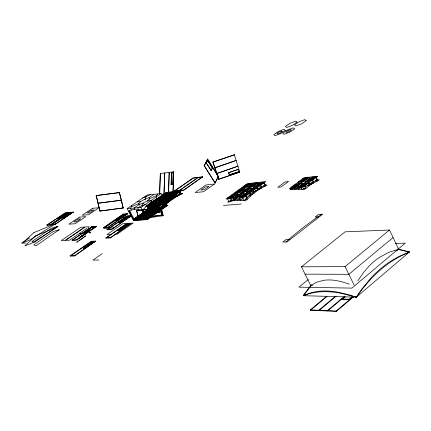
<?xml version="1.0" encoding="UTF-8"?>
<svg xmlns="http://www.w3.org/2000/svg" width="431" height="431" viewBox="0 0 431 431"><rect width="100%" height="100%" fill="white"/><g stroke="black" fill="none" stroke-linecap="round" stroke-linejoin="round"><path stroke-width="0.65" d="M163.872 194.284L164.75 172.933L164.092 194.306M168.392 192.49L169.211 172.357L168.607 192.512M171.037 184.409L171.5 172.906L173.235 172.686L172.987 184.236L171.037 184.409L172.987 184.236M171.252 184.43L171.721 172.928L173.456 172.707M172.772 184.209L173.235 172.686M172.901 192.167L173.725 171.775L173.122 192.188M159.492 194.069L160.343 173.499L173.946 171.797M159.734 193.422L160.343 173.499M157.789 193.923L156.642 195.55L156.464 196.751L156.965 198.621L151.701 201.735L146.809 205.641L142.451 210.376C137.963 208.992 132.651 208.572 128.67 211.508M131.369 209.989L130.27 208.399L131.509 206.729L131.773 205.501M204.175 165.639L207.623 159.087L218.458 176.478L215.144 183.051L204.175 165.639L215.144 183.051M204.391 165.644L207.623 159.087M206.196 162.832L207.656 160.321L212.494 168.095L211.238 170.617L206.196 162.832L211.238 170.617M138.324 209.407L137.699 207.758L141.729 205.824L143.087 203.087L147.65 200.814L151.044 200.49L151.701 201.735M150.247 194.693L146.298 196.584L144.988 199.235L140.468 201.492L137.171 201.8M206.411 162.837L207.656 160.321M211.023 170.611L212.278 168.09L207.435 160.316M214.924 183.051L218.242 176.478L207.403 159.087M357.773 280.91L363.726 272.247L368.742 266.444A84.465 61.983 -88.5 0 1 379.759 257.221L388.848 252.356L398.621 249.226L389.511 230.003L345.064 231.846L301.409 266.811L310.767 285.532L312.766 285.564M96.145 195.572L119.457 192.571L123.207 207.995L99.911 211.061L96.145 195.572L119.457 192.571M311.284 284.767L303.257 295.693L356.329 297.18L409.45 251.963L397.84 248.989M99.911 211.061L123.277 207.909M311.484 285.177L303.257 295.693L308.553 293.85L314.221 292.563A156.588 76.567 46.8 0 1 340.711 293.199L356.329 297.18L362.153 289.228L368.225 281.944A155.559 110.886 -86.2 0 1 394.828 259.381L402.037 255.357L409.45 251.963L397.479 249.307M138.049 216.615L136.686 210.791L148.226 209.25M156.782 212.569L161.366 211.874L162.18 215.015L151.615 216.54M161.55 209.353L163.112 215.818L161.463 209.439M256.267 190.152L250.632 194.262L243.968 200.674L242.389 197.554L263.928 181.882L265.469 184.974L257.803 189.031L256.811 187.059M265.14 184.947L267.15 185.098L259.478 189.166L252.302 194.408L245.632 200.83L239.011 200.205L233.047 200.711L227.74 202.322L229.152 200.975M239.011 200.205L240.433 198.842M242.561 198.535L240.66 200.361L239.367 197.818L260.868 182.2L261.186 182.83M233.047 200.711L234.469 199.354M236.43 198.772L234.529 200.587L233.392 198.341L254.818 182.825L255.098 183.38M239.415 198.513L237.513 200.334L236.366 198.082L257.835 182.512L258.11 183.073M231.425 199.666L229.06 201.923L227.498 198.858L248.854 183.444L249.14 184.015M233.607 199.305L231.716 201.115L230.434 198.599L251.828 183.137L252.14 183.762M147.332 209.024L151.577 207.618L156.415 207.209L161.857 207.812L168.182 201.999L174.991 197.247L182.27 193.551L175.083 197.5L168.305 202.236L161.991 208.038L156.561 207.43L151.739 207.839L147.499 209.24L148.291 208.146M285.979 241.969C297.142 231.792 309.205 222.762 321.671 214.245M157.385 206.32L156.561 207.43L157.53 206.546M159.605 205.565L157.66 207.343L156.787 205.689L177.173 191.515M159.82 205.587L157.881 207.37L156.981 205.673L177.373 191.493M165.245 203.184L160.38 207.645L159.238 205.474L179.657 191.256L180.778 193.411M172.152 198.222L166.921 201.87L160.601 207.672L159.432 205.458L179.856 191.24L180.998 193.433L173.725 197.123L172.906 195.96L173.504 197.102L179.097 194.262M152.358 206.233L150.424 207.995L149.535 206.32L169.814 192.269M152.526 206.18L150.597 207.941L149.724 206.298L170.008 192.253M152.542 206.735L151.739 207.839L152.703 206.955M154.621 205.754L152.682 207.521L151.938 206.11L172.249 192.021M154.815 205.738L152.876 207.505L152.127 206.093L172.448 192M157.04 205.544L155.101 207.316L154.352 205.899L174.706 191.768M157.234 205.528L155.295 207.3L154.546 205.883L174.9 191.747M147.499 209.24L149.902 207.047M150.23 206.945L148.302 208.701L147.149 206.524L167.39 192.522M150.397 206.885L148.469 208.642L147.337 206.508L167.584 192.501M352.763 296.673L349.309 299.604L342.241 299.389L342.069 299.044L349.142 299.259L352.1 296.749M353.727 296.636L336.379 311.376L310.498 310.239L310.325 309.9L336.207 311.026L353.048 296.727M344.369 296.824L327.587 310.988L327.415 310.643L343.69 296.911M342.069 299.044L344.638 296.878M342.241 299.389L345.317 296.787M396.579 250.95L398.621 249.226M335.512 296.242L318.789 310.266L318.962 310.611L336.191 296.156M310.325 309.9L326.8 296.162M310.498 310.239L326.967 296.496M393.083 237.54L348.857 274.315L305.078 274.148M301.409 266.811L345.091 266.622L389.511 230.003M304.701 294.513L303.257 295.693L311.123 292.703L316.887 291.512A135.474 66.891 47.2 0 1 336.746 291.97L348.162 294.551L356.329 297.18L361.997 288.899L371.043 277.914A134.914 96.883 -86.8 0 1 391.009 261.008L398.196 256.849L409.45 251.963L407.667 251.995M308.278 279.563L298.952 287.143L351.89 288.118L405.285 243.132L395.281 243.407M161.673 206.282L163.57 206.239L162.428 204.062L147.898 205.345M142.122 218.743L142.693 218.63L143.108 219.417L142.542 219.524L142.122 218.743L157.073 207.106M142.693 218.63L157.638 206.993M142.618 219.077L157.563 207.44M147.693 215.511L150.785 213.103M153.878 210.694L157.999 207.483M144.143 218.614L151.868 212.591M152.897 211.788L158.565 207.37M316.866 179.738L319.355 179.905L311.484 184.193L304.119 189.726L296.69 189.15L289.961 189.769L291.528 188.6M300.644 187.717L298.538 189.295L297.805 187.797L312.448 176.85L312.69 177.351M304.356 188.002L302.25 189.586L301.221 187.48L315.885 176.494L317.48 179.775L309.609 184.059L305.94 186.812L304.911 184.716M297.099 187.738L294.998 189.306L294.411 188.115L309.032 177.206L309.323 177.798M296.69 189.15L298.268 187.975M299.507 187.641L314.161 176.672M292.724 188.272L307.335 177.383M293.732 188.051L291.631 189.613L291.049 188.428L305.644 177.556L305.935 178.148M240.875 197.684L262.393 182.038M234.879 198.212L256.321 182.669M228.963 198.729L250.336 183.294M102.244 253.595L92.951 260.108L98.844 260.017M154.578 212.144L160.973 207.672M156.62 211.4L161.42 208.044M163.554 206.557L164.615 205.808L164.146 205.851M147.224 218.011L161.727 207.871M162.805 207.122L166.027 204.87L166.506 204.827L166.916 205.614L166.441 205.652M146.583 218.603L147.257 218.134L147.677 218.921L147.003 219.395L146.583 218.603L133.206 219.546L133.621 220.322M156.318 211.804L156.981 211.335L157.401 212.122L156.733 212.591L156.318 211.804L150.64 212.251L151.055 213.033L156.103 212.639M165.935 205.081L166.598 204.617L167.007 205.404L166.35 205.862L165.935 205.081L164.642 205.194M146.685 218.382L166.506 204.827M161.959 195.308L161.054 193.589L147.073 195.017L127.15 208.669L133.518 220.57L147.364 219.616L167.368 205.619L166.35 203.68M139.606 218.867L144.574 215.414M145.678 214.643L156.717 206.961M140.285 218.722L156.841 207.192M145.947 206.417L160.456 205.156L180.901 190.917L160.564 205.361L145.947 206.417L166.177 192.436L180.901 190.917M150.64 212.251L151.308 211.788L156.981 211.335M171.937 198.201L166.7 201.848L166.097 200.695L166.921 201.87M174.296 190.981L183.719 190.001L202.645 176.807L183.838 190.233L174.296 190.981L193.104 177.933L202.645 176.807M144.18 218.576L152.806 212.558M153.883 211.804L159.809 207.672M154.131 211.766L154.605 211.729L155.02 212.515L154.551 212.553L154.131 211.766L159.998 207.672M144.31 218.808L152.93 212.795M154.546 211.664L159.933 207.904M154.605 211.729L160.472 207.634M105.902 237.896L126.288 223.764L130.803 223.468L110.471 237.928L105.902 237.896L110.341 237.691L130.803 223.468M106.031 238.133L126.412 223.996L130.927 223.7M133.863 218.948L148.63 208.706M127.791 224.088L118.654 230.429L117.065 230.763L126.186 224.432L127.915 224.319L126.186 224.432M133.206 219.546L133.874 219.083L146.588 218.178M133.314 219.331L143.07 212.844M144.164 212.084L150.187 207.904M162.816 199.23L163.855 198.508M174.42 191.208L193.217 178.159L202.764 177.039M150.705 207.931L133.75 219.702L147.133 218.765L166.474 205.242L163.888 205.463M136.465 218.21L143.297 213.464M144.396 212.698L152.095 207.354M117.065 230.763L118.778 230.666L127.915 224.319M135.275 219.314L143.48 213.614M144.574 212.855L152.235 207.537M136.271 218.662L143.421 213.695M144.52 212.93L152.218 207.586M83.485 248.45L92.956 241.91L94.631 241.839L94.502 241.602L92.827 241.672L83.35 248.213L85.144 248.396L83.35 248.213M106.98 229.675L111.322 229.421L131.283 215.635L126.87 215.969L106.98 229.675L111.446 229.653L131.407 215.861L126.989 216.195L107.103 229.906M85.015 248.159L94.502 241.602M70.14 255.863L74.423 255.766L95.639 241.101L74.558 256.003L70.14 255.863L91.275 241.285L95.639 241.101M146.055 206.621L166.28 192.635L181.004 191.122M147.445 218.937L147.914 218.905L143.038 209.741L141.896 210.247L146.772 219.411M107.982 227.541L127.619 213.717L123.282 214.056L103.591 227.579L107.982 227.541L103.591 227.579M128.336 216.26L119.425 222.412L117.873 222.752L126.773 216.615L128.46 216.486L126.773 216.615M70.275 256.1L91.404 241.522L95.768 241.338M127.15 208.669L140.91 207.483L161.054 193.589M117.873 222.752L119.543 222.638L128.46 216.486M103.715 227.805L123.401 214.282L127.743 213.943M118.234 219.11L124.721 214.342L115.896 220.408L114.247 220.521L120.987 216.2M122.086 215.446L123.735 214.654M129.252 210.883L128.578 211.341L129.704 210.845L134.515 219.842M153.996 194.311L149.207 197.603L144.988 199.235L145.339 199.93M115.465 220.672L117.124 219.869M107.858 227.315L127.619 213.717M77.909 241.505L76.766 242.287L85.721 235.843L79.045 240.724M95.229 226.35L96.038 226.534L76.142 240.121L72.112 240.304L89.508 228.144M90.661 227.358L91.814 226.571L94.545 226.399M72.112 240.304L91.938 226.792L96.038 226.534M89.481 228.721L82.693 233.042M90.585 227.967L92.212 227.18M90.052 228.683L83.382 233.23L92.142 226.954L91.156 227.929M81.842 235.768L80.716 236.538L89.546 230.202L82.962 235.003M73.329 240.019L76.018 239.895L77.203 239.086M78.383 238.278L95.914 226.307M77.855 239.054L76.793 240.089L96.582 226.264L79.035 238.246M82.51 228.581L65.108 240.396L61.207 240.573L80.834 227.277L84.805 227.024L83.657 227.8M86.981 228.301L69.51 240.196L65.56 240.374L85.263 226.997L89.287 226.733L88.134 227.52M310.767 285.532L316.914 282.095L324.01 280.258A84.524 43.245 48.3 0 1 334.968 280.371L341.099 281.556L349.401 284.153M58.142 218.603L66.336 213.162L67.71 213.043L59.618 218.7L58.142 218.603L59.505 218.495L67.71 213.043M29.707 237.788L21.55 243.208L25.989 243.009M58.255 218.808L66.449 213.367L67.823 213.248M46.828 225.041L50.346 224.793L68.674 212.612L50.459 224.998L46.828 225.041L65.097 212.925L68.674 212.612M51.359 224.567L69.698 212.375L73.324 212.057L55.039 224.513L51.359 224.567L54.92 224.309L73.324 212.057M51.472 224.772L69.811 212.58L73.437 212.262M62.732 218.086L70.959 212.612L72.354 212.494L71.072 212.817L62.732 218.086L64.117 217.973L72.354 212.494M46.947 225.246L65.21 213.129L68.788 212.812M135.566 219.137L136.325 219.961L135.566 219.137L154.169 207.403M135.905 219.18L154.519 207.435M135.943 219.546L155.677 207.095M138.238 218.49L143.873 214.934M145.565 213.868L147.251 212.801M148.377 212.09L156.27 207.106M137.451 219.25L156.62 207.144M131.509 206.729L138.809 203.48L140.468 201.492L140.856 202.166M156.642 195.55L149.288 198.82L147.65 200.814L147.984 201.498M142.532 198.125L146.298 196.584M141.729 205.824L145.586 204.256L146.809 205.641M156.965 198.621L158.829 197.904M212.914 162.078L234.367 154.81L212.914 162.078L217.413 175.422M228.635 172.691L238.133 169.405L228.635 172.691L229.34 174.862L238.909 171.748L238.133 169.405M229.34 174.862L238.909 171.748M218.673 179.177L239.792 172.071L218.765 179.344L217.833 176.672M148.776 207.704L150.365 207.176M151.426 206.826L152.493 206.471M230.456 200.42L231.759 200.022M232.939 199.666L234.178 199.284M149.913 217.628L163.198 215.726M156.862 212.483L161.366 211.874M151.243 216.513L162.18 215.015M136.605 210.883L148.14 209.342M302.153 179.075L315.794 177.68L317.394 180.972L314.899 180.799M164.75 193.697L179.458 192.199L180.6 194.397L178.396 194.192M164.48 193.88L179.188 192.388L180.309 194.543L178.655 194.392M243.86 186.133L261.913 184.312M300.337 180.427L313.973 179.048M161.404 196.008L176.08 194.553L176.963 196.245L175.309 196.089M161.135 196.191L175.805 194.742L176.672 196.396L175.018 196.234M158.048 198.325L172.686 196.919L173.429 198.341L171.231 198.12M157.778 198.513L172.416 197.107L173.16 198.529L171.511 198.362M236.775 191.24L254.759 189.516M293.048 185.853L306.635 184.549M154.675 200.657L169.281 199.289L170.024 200.711L167.831 200.49M154.406 200.846L169.006 199.478L169.755 200.905L168.112 200.738M151.292 202.996L165.86 201.67L166.732 203.335L165.089 203.157M151.022 203.184L165.585 201.864L166.479 203.567L164.836 203.389M229.631 196.391L247.545 194.774M147.623 205.533L162.148 204.256L163.306 206.449M153.883 206.013L155.09 205.905M235.304 199.074L237.362 198.896M238.688 198.777L240.078 198.659M156.049 206.034L157.261 205.926M166.77 205.425L167.244 205.382L147.24 219.379L133.394 220.338M163.764 206.083L165.057 205.975M142.575 209.778L143.038 209.741M223.452 205.425L241.301 203.998M62.845 218.291L64.117 217.973M124.721 214.342L123.185 214.697M151.179 212.408L156.857 211.966M124.29 214.606L124.845 214.563M129.85 216.874L119.398 217.655L103.634 228.484L113.951 227.859M114.371 220.747L114.921 220.71M133.729 220.106L134.181 220.074L133.766 219.298M147.106 219.174L147.574 219.142L147.154 218.35M92.735 227.148L93.258 227.115L91.69 227.212M318.288 216.868L315.066 217.057L318.444 214.444L322.754 214.175L287.046 241.931L282.806 242.071L286.324 239.34L289.508 239.227M80.268 233.403L79.633 233.209L81.297 233.349L80.78 233.376M89.831 232.875L89.179 232.681L90.887 232.815L90.359 232.848M111.489 234.372L106.963 234.609L122.673 223.737L133.157 223.048L117.313 234.076L116.02 234.141M71.988 240.078L72.656 240.051M310.966 182.938L313.456 183.116L312.141 180.417L298.521 181.774L298.796 182.329M309 184.015L311.484 184.193M307.158 185.389L309.647 185.572L308.472 183.17L294.874 184.49L295.165 185.082M299.771 187.868L301.619 188.008M303.478 188.148L305.967 188.342L304.787 185.933L291.211 187.216L291.507 187.808M263.228 185.96L265.237 186.111L263.691 183.013L245.616 184.867L245.907 185.432M259.392 187.986L261.401 188.148L260.13 185.605L242.093 187.404L242.405 188.029M257.479 189.004L259.478 189.166M255.685 190.308L257.69 190.475L256.553 188.212L238.553 189.958L238.833 190.513M252.097 192.921L254.101 193.093L252.959 190.825L234.997 192.522L235.278 193.077M250.309 194.236L252.302 194.408M248.639 195.83L250.637 196.008L249.355 193.454L231.425 195.098L231.743 195.722M242.001 198.729L243.326 198.853M245.309 199.036L247.302 199.219L245.729 196.094L227.837 197.689L228.128 198.26M180.438 193.379L182.27 193.551M180.519 193.638L182.351 193.81M173.165 197.069L175.083 197.5L173.262 197.323M166.361 201.81L168.305 202.236L165.881 201.983M158.667 205.7L159.75 205.819M161.383 206.002L163.57 206.239M139.245 205.382L138.809 203.48L139.213 204.143M143.453 203.755L143.087 203.087L138.841 204.725L133.966 208.081L134.623 209.315M129.144 211.093L133.955 220.09M129.031 211.303L133.847 220.306M142.467 209.994L147.343 219.158M140.91 207.483L147.364 219.616M151.136 201.789L151.766 202.979M150.581 202.037L151.211 203.227M150.484 202.241L151.114 203.432M165.784 203.928L166.678 205.635M165.693 204.138L166.587 205.846L166.113 205.883L165.515 204.747M161.911 199.979L162.121 200.383M161.636 200.167L161.846 200.571M161.598 201.536L161.194 201.148L161.404 201.552M159.168 201.762L158.764 201.374L158.974 201.778M168.381 196.822L167.977 196.439L168.187 196.843M165.94 197.059L165.536 196.676L165.746 197.08M165.294 197.63L165.509 198.028M165.025 197.818L165.235 198.217M239.679 196.633L239.992 197.253M237.626 193.4L237.89 193.923M237.314 194.559L237.583 195.081M234.679 193.675L234.987 194.284M233.715 197.166L234.028 197.775M246.888 191.402L247.173 191.962M244.76 188.245L245.023 188.767M246.602 192.565L246.866 193.093M244.469 189.387L244.749 189.942M246.02 194.909L247.308 197.463M241.796 188.536L242.103 189.144M243.59 192.846L243.871 193.406M243.289 194.009L243.558 194.537M240.902 191.967L241.182 192.522M240.595 193.12L240.881 193.681M251.559 184.258L251.86 184.867M253.234 189.662L254.225 191.639M250.745 187.657L251.025 188.218M250.47 188.8L250.75 189.365M248.019 186.817L248.283 187.334M247.739 187.954L248.019 188.509M249.635 192.28L250.632 194.262M260.378 184.463L261.644 186.995M257.582 183.638L257.889 184.252M254.031 186.214L254.295 186.742M253.767 187.356L254.031 187.884M336.207 311.026L336.379 311.376M349.142 299.259L349.309 299.604M301.759 182.631L302.05 183.229M301.625 183.832L301.878 184.355M298.381 182.965L298.672 183.558M297.95 186.58L298.204 187.102M308.585 181.963L309.609 184.059M305.283 181.101L305.552 181.661M303.833 178.903L304.087 179.42M305.159 182.297L305.434 182.857M345.091 266.622L354.11 285.063M312.243 179.221L313.552 181.914M149.605 199.521L149.207 197.603L149.53 198.308M213.006 162.245L217.499 175.589M217.817 176.538L218.765 179.344M228.726 172.863L229.432 175.029M234.27 154.643L239.792 172.071M161.28 211.96L162.094 215.107M136.686 210.791L138.13 216.524M119.387 192.657L123.207 207.995M96.215 195.485L99.981 210.975M253.843 191.493A82.612 42.394 51.8 0 1 255.895 191.779M98.096 203.216L121.364 200.226L98.096 203.216M35.676 235.832L24.826 245.891L31.393 243.407L58.126 226.566L35.676 235.832M33.866 232.616L22.978 242.626L29.545 240.132L56.321 223.317L33.866 232.616M317.615 176.317L302.939 187.318L289.373 188.584L303.957 177.734L317.615 176.317M288.285 181.645L281.034 187L277.79 187.313L285.031 181.974L288.285 181.645M265.464 181.72L243.908 197.42L226.038 198.987L247.372 183.601L265.464 181.72M208.755 186.553L204.31 189.688L200.868 190.039L205.296 186.919L208.755 186.553M288.021 130.571L285.915 132.058L286.507 132.543L289.217 131.536L291.329 130.043L290.72 129.564L288.021 130.571M214.466 184.032L203.588 191.72L195.184 192.549L206.002 184.937L214.466 184.032M294.502 128.864L289.923 132.101L284.034 134.289L282.763 133.227L287.326 130.011L293.172 127.835L294.502 128.864M306.177 120.605L301.668 123.794L295.79 125.981L294.465 124.974L298.958 121.806L304.792 119.624L306.177 120.605M282.186 131.498L280.085 132.974L277.413 133.971L276.853 133.486L278.949 132.015L281.61 131.019L282.186 131.498M285.317 130.334L280.759 133.54L274.951 135.7L273.744 134.644L278.286 131.455L284.051 129.305L285.317 130.334M296.937 122.145L292.45 125.308L286.658 127.474L285.397 126.466L289.869 123.325L295.618 121.17L296.937 122.145M178.407 191.175L158.107 205.576L178.407 191.175M197.964 177.599L179.102 190.723L197.964 177.599M59.23 229.718L36.204 245.686L33.769 244.862L53.299 231.479L59.23 229.718M173.467 191.682L153.242 205.996L173.467 191.682M57.404 226.426L34.335 242.362L31.91 241.554L51.472 228.204L57.404 226.426M168.591 192.188L148.436 206.411L168.591 192.188M79.369 217.138L68.885 224.174L75.22 223.727L85.769 216.626L79.369 217.138M92.514 208.313L82.192 215.241L88.608 214.713L98.99 207.72L92.514 208.313M78.156 219.067L73.863 221.949L76.459 221.76L80.764 218.862L78.156 219.067M91.372 210.183L87.143 213.027L89.772 212.801L94.012 209.951L91.372 210.183M236.096 160.456L214.853 167.837L236.096 160.456M237.907 166.21L216.777 173.537L237.907 166.21M177.529 193.266L162.837 194.742L177.529 193.266M170.741 197.991L156.124 199.386L170.741 197.991M163.899 202.759L149.352 204.062L163.899 202.759"/></g></svg>
